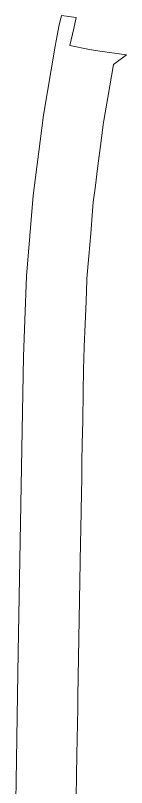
# Model space of a CAD drawing. Header units: metres. Extents: x 300929 to 302396, y 6244220 to 6246836.
# Drawn here: x 301665 to 301739, y 6246320 to 6246836 of the extents above; entities that cross this region are included whole.
import ezdxf

# ---------------------------------------------------------------- set-up
doc = ezdxf.new("R2010")
doc.units = ezdxf.units.M
doc.layers.add('Cadastre Roads_SP_EXT', color=7, linetype='Continuous', lineweight=5)

msp = doc.modelspace()

# ---------------------------------------------------------------- linework, layer by layer
at = {"layer": 'Cadastre Roads_SP_EXT', "linetype": 'Continuous'}
msp.add_lwpolyline([(301705.12, 6246300.35), (301705.92, 6246342.59), (301706.51, 6246373.38), (301706.65, 6246381.46), (301708.41, 6246484.04), (301708.56, 6246492.93), (301708.77, 6246505.45), (301708.96, 6246516.85), (301709.14, 6246527.09), (301709.34, 6246538.44), (301709.53, 6246549.83), (301709.79, 6246565.36), (301710.13, 6246584.5), (301710.39, 6246599.72), (301710.52, 6246607.21), (301710.83, 6246614.92), (301711.42, 6246630.11), (301712.02, 6246645.29), (301712.57, 6246659.47), (301712.66, 6246660.46), (301713.91, 6246675.55), (301715.16, 6246690.64), (301716.42, 6246705.73), (301716.9, 6246711.59), (301718.07, 6246720.77), (301719.97, 6246735.76), (301721.88, 6246750.77), (301723.5, 6246763.47), (301723.95, 6246766.1), (301726.56, 6246781.33), (301730.35, 6246803.4), (301739.19, 6246809.86), (301721.3, 6246812.35), (301714.34, 6246813.51), (301701.3, 6246816.09), (301703.81, 6246827.53), (301705.44, 6246834.94), (301695.55, 6246836.24), (301693.94, 6246828.77), (301692.66, 6246822.83), (301691.43, 6246815.66), (301683.52, 6246769.53), (301678.25, 6246728.07), (301676.7, 6246715.88), (301672.23, 6246662.01), (301671.09, 6246632.76), (301670.14, 6246608.43), (301666.71, 6246410.89), (301665.21, 6246324.8), (301664.77, 6246298.97)], dxfattribs=at)

doc.saveas('drawing.dxf')
